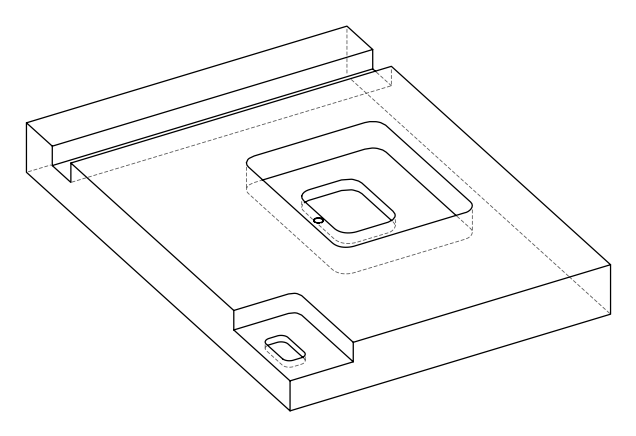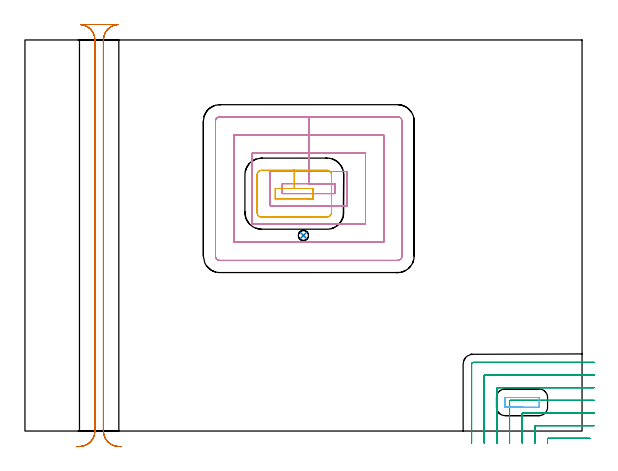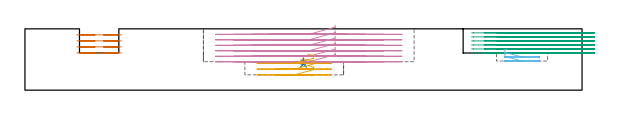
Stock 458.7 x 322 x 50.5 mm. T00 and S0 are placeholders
(PLAN: 7 operations, 5 tool changes, 38.5 min)
(1 SPOT_DRILL | STEP1POCKET | NXT0321_9005460120000 | 0.03 min | 2939 mm3)
(2 DRILL_BLIND_HOLE_INTO_CENTER | STEP1POCKET | NXT0301_055 | 0.02 min | 87 mm3)
(3 MILL_CORNER_NOTCH_RECTANGULAR | CORNER_NOTCH_RECTANGULAR | UGT0201_131 | Follow Part, ap 3.475, ae 75% | 9.75 min | 123406 mm3)
(4 MILL_RECTANGULAR_POCKET | POCKET_RECTANGULAR_STRAIGHT | UGT0201_136 | Follow Part, ap 5, ae 75% | 20.02 min | 642675 mm3)
(5 MILL_RECTANGULAR_POCKET_1 | POCKET_RECTANGULAR_STRAIGHT_1 | UGT0201_136 | Follow Part, ap 5, ae 75% | 2.1 min | 49626 mm3)
(6 MILL_RECTANGULAR_POCKET_2 | POCKET_RECTANGULAR_STRAIGHT_2 | UGT0201_131 | Follow Part, ap 3.475, ae 75% | 0.5 min | 5813 mm3)
(7 MILL_RECTANGULAR_SLOT | SLOT_RECTANGULAR | UGT0201_109 | Follow Part, ap 6.35, ae 75% | 6.12 min | 206548 mm3)
(TOOL NXT0321_9005460120000 | NC Spot Drill, 142deg, 12mm, Carbide, Uncoated | D12 PA142 FL30 Z2)
(TOOL NXT0301_055 | Carbide Drill 8.4mm [860.1-0840-042A1-MM 2214] | D8.4 PA140 FL61 Z2)
(TOOL UGT0201_131 | Carbide End Mill 13.9 | D13.9 FL30 Z4)
(TOOL UGT0201_136 | Carbide End Mill 20.0 | D20 FL30 Z4)
(TOOL UGT0201_109 | End Mill 25.4 mm | D25.4 FL25 Z2)
(OP 1 SPOT_DRILL)
G17 G21 G94 G90
T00 M6
G54
G17 G0 G90 X229.3 Y161. S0 M3
G43 Z60.5 H0
G94 G81 G98 Z23.038 F250. R26.4
G80
M5
M2
(OP 2 DRILL_BLIND_HOLE_INTO_CENTER)
G17 G21 G94 G90
T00 M6
G54
G17 G0 G90 X229.3 Y161. S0 M3
G43 Z60.5 H1
G94 G81 G98 Z21.4 F250. R25.4
G80
M5
M2
(OP 3 MILL_CORNER_NOTCH_RECTANGULAR)
G17 G21 G94 G90
T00 M6
G54
G17 G0 G90 X465.208 Y-6. S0 M3
G43 Z60.5 H0
Z47.183
G94 G1 X462.208 F250.
X430.989 F500.
G3 X430.3 Y-6.69 R0.695
G2 X430.301 Y-6.95 R62.55
G1 Y-9.95 F250.
G0 Z60.5
X468.65 Y4.425
Z47.183
G1 X465.65
X420.565 F500.
G3 X419.875 Y3.735 R0.695
G1 Y-6.95
Y-9.95 F250.
G0 Z60.5
X468.65 Y14.85
Z47.183
G1 X465.65
X410.14 F500.
G3 X409.45 Y14.16 R0.695
G1 Y-6.95
Y-9.95 F250.
G0 Z60.5
X468.65 Y25.275
Z47.183
G1 X465.65
X399.715 F500.
G3 X399.025 Y24.585 R0.695
G1 Y-6.95
Y-9.95 F250.
G0 Z60.5
X468.65 Y35.7
Z47.183
G1 X465.65
X389.291 F500.
G3 X388.6 Y35.009 R0.695
G1 Y-6.95
Y-9.95 F250.
G0 Z60.5
X468.65 Y46.125
Z47.183
G1 X465.65
X378.866 F500.
G3 X378.175 Y45.434 R0.695
G1 Y-6.95
Y-9.95 F250.
G0 Z60.5
X468.65 Y56.55
Z47.183
G1 X465.65
X369.4 F500.
G3 X367.75 Y54.9 R1.65
G1 Y-6.95
Y-9.95 F250.
G0 Z60.5
X465.208 Y-6.
Z43.867
G1 X462.208
X430.989 F500.
G3 X430.3 Y-6.69 R0.695
G2 X430.301 Y-6.95 R62.55
G1 Y-9.95 F250.
G0 Z60.5
X468.65 Y4.425
Z43.867
G1 X465.65
X420.565 F500.
G3 X419.875 Y3.735 R0.695
G1 Y-6.95
Y-9.95 F250.
G0 Z60.5
X468.65 Y14.85
Z43.867
G1 X465.65
X410.14 F500.
G3 X409.45 Y14.16 R0.695
G1 Y-6.95
Y-9.95 F250.
G0 Z60.5
X468.65 Y25.275
Z43.867
G1 X465.65
X399.715 F500.
G3 X399.025 Y24.585 R0.695
G1 Y-6.95
Y-9.95 F250.
G0 Z60.5
X468.65 Y35.7
Z43.867
G1 X465.65
X389.291 F500.
G3 X388.6 Y35.009 R0.695
G1 Y-6.95
Y-9.95 F250.
G0 Z60.5
X468.65 Y46.125
Z43.867
G1 X465.65
X378.866 F500.
G3 X378.175 Y45.434 R0.695
G1 Y-6.95
Y-9.95 F250.
G0 Z60.5
X468.65 Y56.55
Z43.867
G1 X465.65
X369.4 F500.
G3 X367.75 Y54.9 R1.65
G1 Y-6.95
Y-9.95 F250.
G0 Z60.5
X465.208 Y-6.
Z40.55
G1 X462.208
X430.989 F500.
G3 X430.3 Y-6.69 R0.695
G2 X430.301 Y-6.95 R62.55
G1 Y-9.95 F250.
G0 Z60.5
X468.65 Y4.425
Z40.55
G1 X465.65
X420.565 F500.
G3 X419.875 Y3.735 R0.695
G1 Y-6.95
Y-9.95 F250.
G0 Z60.5
X468.65 Y14.85
Z40.55
G1 X465.65
X410.14 F500.
G3 X409.45 Y14.16 R0.695
G1 Y-6.95
Y-9.95 F250.
G0 Z60.5
X468.65 Y25.275
Z40.55
G1 X465.65
X399.715 F500.
G3 X399.025 Y24.585 R0.695
G1 Y-6.95
Y-9.95 F250.
G0 Z60.5
X468.65 Y35.7
Z40.55
G1 X465.65
X389.291 F500.
G3 X388.6 Y35.009 R0.695
G1 Y-6.95
Y-9.95 F250.
G0 Z60.5
X468.65 Y46.125
Z40.55
G1 X465.65
X378.866 F500.
G3 X378.175 Y45.434 R0.695
G1 Y-6.95
Y-9.95 F250.
G0 Z60.5
X468.65 Y56.55
Z40.55
G1 X465.65
X369.4 F500.
G3 X367.75 Y54.9 R1.65
G1 Y-6.95
Y-9.95 F250.
G0 Z60.5
X465.208 Y-6.
Z37.233
G1 X462.208
X430.989 F500.
G3 X430.3 Y-6.69 R0.695
G2 X430.301 Y-6.95 R62.55
G1 Y-9.95 F250.
G0 Z60.5
X468.65 Y4.425
Z37.233
G1 X465.65
X420.565 F500.
G3 X419.875 Y3.735 R0.695
G1 Y-6.95
Y-9.95 F250.
G0 Z60.5
X468.65 Y14.85
Z37.233
G1 X465.65
X410.14 F500.
G3 X409.45 Y14.16 R0.695
G1 Y-6.95
Y-9.95 F250.
G0 Z60.5
X468.65 Y25.275
Z37.233
G1 X465.65
X399.715 F500.
G3 X399.025 Y24.585 R0.695
G1 Y-6.95
Y-9.95 F250.
G0 Z60.5
X468.65 Y35.7
Z37.233
G1 X465.65
X389.291 F500.
G3 X388.6 Y35.009 R0.695
G1 Y-6.95
Y-9.95 F250.
G0 Z60.5
X468.65 Y46.125
Z37.233
G1 X465.65
X378.866 F500.
G3 X378.175 Y45.434 R0.695
G1 Y-6.95
Y-9.95 F250.
G0 Z60.5
X468.65 Y56.55
Z37.233
G1 X465.65
X369.4 F500.
G3 X367.75 Y54.9 R1.65
G1 Y-6.95
Y-9.95 F250.
G0 Z60.5
X465.208 Y-6.
Z33.917
G1 X462.208
X430.989 F500.
G3 X430.3 Y-6.69 R0.695
G2 X430.301 Y-6.95 R62.55
G1 Y-9.95 F250.
G0 Z60.5
X468.65 Y4.425
Z33.917
G1 X465.65
X420.565 F500.
G3 X419.875 Y3.735 R0.695
G1 Y-6.95
Y-9.95 F250.
G0 Z60.5
X468.65 Y14.85
Z33.917
G1 X465.65
X410.14 F500.
G3 X409.45 Y14.16 R0.695
G1 Y-6.95
Y-9.95 F250.
G0 Z60.5
X468.65 Y25.275
Z33.917
G1 X465.65
X399.715 F500.
G3 X399.025 Y24.585 R0.695
G1 Y-6.95
Y-9.95 F250.
G0 Z60.5
X468.65 Y35.7
Z33.917
G1 X465.65
X389.291 F500.
G3 X388.6 Y35.009 R0.695
G1 Y-6.95
Y-9.95 F250.
G0 Z60.5
X468.65 Y46.125
Z33.917
G1 X465.65
X378.866 F500.
G3 X378.175 Y45.434 R0.695
G1 Y-6.95
Y-9.95 F250.
G0 Z60.5
X468.65 Y56.55
Z33.917
G1 X465.65
X369.4 F500.
G3 X367.75 Y54.9 R1.65
G1 Y-6.95
Y-9.95 F250.
G0 Z60.5
X465.208 Y-6.
Z30.6
G1 X462.208
X430.989 F500.
G3 X430.3 Y-6.69 R0.695
G2 X430.301 Y-6.95 R62.55
G1 Y-9.95 F250.
G0 Z60.5
X468.65 Y4.425
Z30.6
G1 X465.65
X420.565 F500.
G3 X419.875 Y3.735 R0.695
G1 Y-6.95
Y-9.95 F250.
G0 Z60.5
X468.65 Y14.85
Z30.6
G1 X465.65
X410.14 F500.
G3 X409.45 Y14.16 R0.695
G1 Y-6.95
Y-9.95 F250.
G0 Z60.5
X468.65 Y25.275
Z30.6
G1 X465.65
X399.715 F500.
G3 X399.025 Y24.585 R0.695
G1 Y-6.95
Y-9.95 F250.
G0 Z60.5
X468.65 Y35.7
Z30.6
G1 X465.65
X389.291 F500.
G3 X388.6 Y35.009 R0.695
G1 Y-6.95
Y-9.95 F250.
G0 Z60.5
X468.65 Y46.125
Z30.6
G1 X465.65
X378.866 F500.
G3 X378.175 Y45.434 R0.695
G1 Y-6.95
Y-9.95 F250.
G0 Z60.5
X468.65 Y56.55
Z30.6
G1 X465.65
X369.4 F500.
G3 X367.75 Y54.9 R1.65
G1 Y-6.95
Y-9.95 F250.
G0 Z60.5
M5
M2
(OP 4 MILL_RECTANGULAR_POCKET)
G17 G21 G94 G90
T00 M6
G54
G17 G0 G90 X255.4 Y197.397 S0 M3
G43 Z60.5 H0
Z53.5
G94 G1 Y203.7 Z51.811 F250.
X233.65 Z45.983
X211.9 F500.
Y195.5
X255.4
Y203.7
X233.65
Y213.7
X201.9
Y185.5
X265.4
Y213.7
X233.65
Y228.7
X186.9
Y170.5
X280.4
Y228.7
X233.65
Y243.7
X171.9
Y155.5
X295.4
Y243.7
X233.65
Y258.7
X160.4
G3 X156.9 Y255.2 R3.5
G1 Y144.
G3 X160.4 Y140.5 R3.5
G1 X306.9
G3 X310.4 Y144. R3.5
G1 Y255.2
G3 X306.9 Y258.7 R3.5
G1 X233.65
X232.65
G0 X255.4 Y197.397 Z48.983
G1 Y203.7 Z47.294 F250.
X233.65 Z41.467
X211.9 F500.
Y195.5
X255.4
Y203.7
X233.65
Y213.7
X201.9
Y185.5
X265.4
Y213.7
X233.65
Y228.7
X186.9
Y170.5
X280.4
Y228.7
X233.65
Y243.7
X171.9
Y155.5
X295.4
Y243.7
X233.65
Y258.7
X160.4
G3 X156.9 Y255.2 R3.5
G1 Y144.
G3 X160.4 Y140.5 R3.5
G1 X306.9
G3 X310.4 Y144. R3.5
G1 Y255.2
G3 X306.9 Y258.7 R3.5
G1 X233.65
X232.65
G0 X255.4 Y197.397 Z44.467
G1 Y203.7 Z42.778 F250.
X233.65 Z36.95
X211.9 F500.
Y195.5
X255.4
Y203.7
X233.65
Y213.7
X201.9
Y185.5
X265.4
Y213.7
X233.65
Y228.7
X186.9
Y170.5
X280.4
Y228.7
X233.65
Y243.7
X171.9
Y155.5
X295.4
Y243.7
X233.65
Y258.7
X160.4
G3 X156.9 Y255.2 R3.5
G1 Y144.
G3 X160.4 Y140.5 R3.5
G1 X306.9
G3 X310.4 Y144. R3.5
G1 Y255.2
G3 X306.9 Y258.7 R3.5
G1 X233.65
X232.65
G0 X255.4 Y197.397 Z39.95
G1 Y203.7 Z38.261 F250.
X233.65 Z32.433
X211.9 F500.
Y195.5
X255.4
Y203.7
X233.65
Y213.7
X201.9
Y185.5
X265.4
Y213.7
X233.65
Y228.7
X186.9
Y170.5
X280.4
Y228.7
X233.65
Y243.7
X171.9
Y155.5
X295.4
Y243.7
X233.65
Y258.7
X160.4
G3 X156.9 Y255.2 R3.5
G1 Y144.
G3 X160.4 Y140.5 R3.5
G1 X306.9
G3 X310.4 Y144. R3.5
G1 Y255.2
G3 X306.9 Y258.7 R3.5
G1 X233.65
X232.65
G0 X255.4 Y197.397 Z35.433
G1 Y203.7 Z33.745 F250.
X233.65 Z27.917
X211.9 F500.
Y195.5
X255.4
Y203.7
X233.65
Y213.7
X201.9
Y185.5
X265.4
Y213.7
X233.65
Y228.7
X186.9
Y170.5
X280.4
Y228.7
X233.65
Y243.7
X171.9
Y155.5
X295.4
Y243.7
X233.65
Y258.7
X160.4
G3 X156.9 Y255.2 R3.5
G1 Y144.
G3 X160.4 Y140.5 R3.5
G1 X306.9
G3 X310.4 Y144. R3.5
G1 Y255.2
G3 X306.9 Y258.7 R3.5
G1 X233.65
X232.65
G0 X255.4 Y197.397 Z30.917
G1 Y203.7 Z29.228 F250.
X233.65 Z23.4
X211.9 F500.
Y195.5
X255.4
Y203.7
X233.65
Y213.7
X201.9
Y185.5
X265.4
Y213.7
X233.65
Y228.7
X186.9
Y170.5
X280.4
Y228.7
X233.65
Y243.7
X171.9
Y155.5
X295.4
Y243.7
X233.65
Y258.7
X160.4
G3 X156.9 Y255.2 R3.5
G1 Y144.
G3 X160.4 Y140.5 R3.5
G1 X306.9
G3 X310.4 Y144. R3.5
G1 Y255.2
G3 X306.9 Y258.7 R3.5
G1 X233.65
X232.65
G0 Z60.5
M5
M2
(OP 5 MILL_RECTANGULAR_POCKET_1)
G17 G21 G94 G90
T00 M6
G54
G17 G0 G90 X232.673 Y191.2 S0 M3
G43 Z60.5 H0
Z29.812
G94 G1 X237.4 Z28.546 F250.
Y199.7 Z26.268
X221.75 Z22.075
X206.1 F500.
Y191.2
X237.4
Y199.7
X221.75
Y214.7
X194.8
G3 X191.1 Y211. R3.7
G1 Y179.9
G3 X194.8 Y176.2 R3.7
G1 X248.7
G3 X252.4 Y179.9 R3.7
G1 Y211.
G3 X248.7 Y214.7 R3.7
G1 X221.75
X220.75
G0 X232.673 Y191.2 Z25.075
G1 X237.4 Z23.808 F250.
Y199.7 Z21.531
X221.75 Z17.337
X206.1 F500.
Y191.2
X237.4
Y199.7
X221.75
Y214.7
X194.8
G3 X191.1 Y211. R3.7
G1 Y179.9
G3 X194.8 Y176.2 R3.7
G1 X248.7
G3 X252.4 Y179.9 R3.7
G1 Y211.
G3 X248.7 Y214.7 R3.7
G1 X221.75
X220.75
G0 X232.673 Y191.2 Z20.337
G1 X237.4 Z19.071 F250.
Y199.7 Z16.793
X221.75 Z12.6
X206.1 F500.
Y191.2
X237.4
Y199.7
X221.75
Y214.7
X194.8
G3 X191.1 Y211. R3.7
G1 Y179.9
G3 X194.8 Y176.2 R3.7
G1 X248.7
G3 X252.4 Y179.9 R3.7
G1 Y211.
G3 X248.7 Y214.7 R3.7
G1 X221.75
X220.75
G0 Z60.5
M5
M2
(OP 6 MILL_RECTANGULAR_POCKET_2)
G17 G21 G94 G90
T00 M6
G54
G17 G0 G90 X396.79 Y27.65 S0 M3
G43 Z60.5 H0
Z33.625
G94 G1 X395.277 Z33.22 F250.
X395.25 Y27.623 Z33.209
Y19.677 Z31.08
X395.277 Y19.65 Z31.07
X409.3 Z27.312
X423.3 F500.
X423.33 Y19.648
X423.352 Y19.67
X423.35 Y19.7
Y27.6
X423.352 Y27.63
X423.33 Y27.652
X423.3 Y27.65
X395.3
X395.27 Y27.652
X395.248 Y27.63
X395.25 Y27.6
Y19.7
X395.248 Y19.67
X395.27 Y19.648
X395.3 Y19.65
X409.3
X410.3
G0 X396.79 Y27.65 Z30.312
G1 X395.277 Z29.907 F250.
X395.25 Y27.623 Z29.897
Y19.677 Z27.768
X395.277 Y19.65 Z27.757
X409.3 Z24.
X423.3 F500.
X423.33 Y19.648
X423.352 Y19.67
X423.35 Y19.7
Y27.6
X423.352 Y27.63
X423.33 Y27.652
X423.3 Y27.65
X395.3
X395.27 Y27.652
X395.248 Y27.63
X395.25 Y27.6
Y19.7
X395.248 Y19.67
X395.27 Y19.648
X395.3 Y19.65
X409.3
X410.3
G0 Z60.5
M5
M2
(OP 7 MILL_RECTANGULAR_SLOT)
G17 G21 G94 G90
T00 M6
G54
G17 G0 G90 X79.421 Y-12.876 S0 M3
G43 Z60.5 H0
Z45.55
G94 G1 X76.428 Y-12.67 F250.
G2 X64.6 Y0. R12.7 F500.
G1 Y322.
G2 X76.428 Y334.67 R12.7
G1 Y334.7
X45.772
Y334.67
G2 X57.6 Y322. R12.7
G1 Y0.
G2 X45.772 Y-12.67 R12.7
G1 X42.779 Y-12.876 F250.
G0 X79.421 Z40.6
G1 X76.428 Y-12.67
G2 X64.6 Y0. R12.7 F500.
G1 Y322.
G2 X76.428 Y334.67 R12.7
G1 Y334.7
X45.772
Y334.67
G2 X57.6 Y322. R12.7
G1 Y0.
G2 X45.772 Y-12.67 R12.7
G1 X42.779 Y-12.876 F250.
G0 X79.421 Z35.65
G1 X76.428 Y-12.67
G2 X64.6 Y0. R12.7 F500.
G1 Y322.
G2 X76.428 Y334.67 R12.7
G1 Y334.7
X45.772
Y334.67
G2 X57.6 Y322. R12.7
G1 Y0.
G2 X45.772 Y-12.67 R12.7
G1 X42.779 Y-12.876 F250.
G0 X79.421 Z30.7
G1 X76.428 Y-12.67
G2 X64.6 Y0. R12.7 F500.
G1 Y322.
G2 X76.428 Y334.67 R12.7
G1 Y334.7
X45.772
Y334.67
G2 X57.6 Y322. R12.7
G1 Y0.
G2 X45.772 Y-12.67 R12.7
G1 X42.779 Y-12.876 F250.
G0 Z60.5
M5
M2
